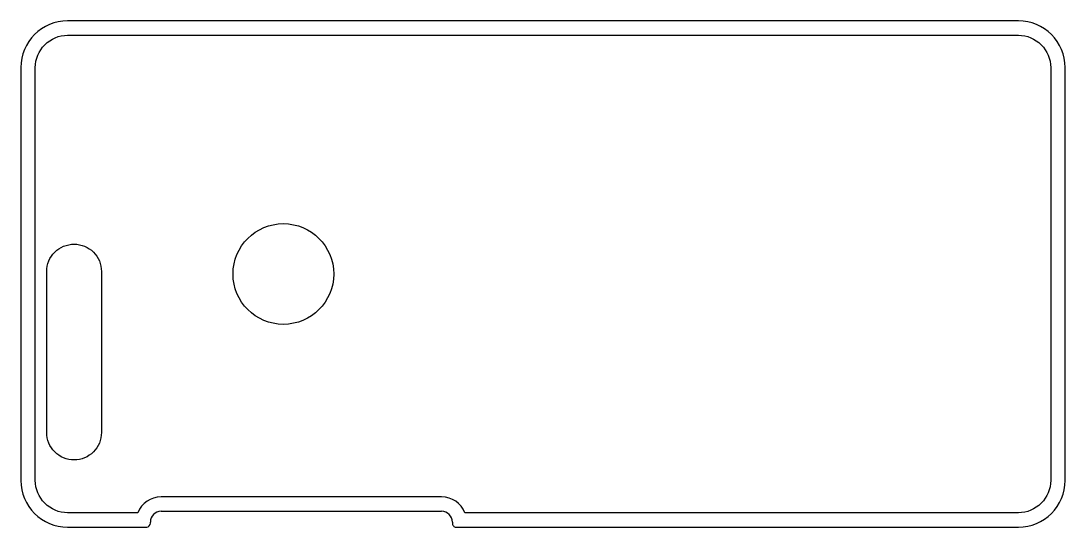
# Model space of a CAD drawing. Header units: millimetres. Extents: x -73 to 73, y -35 to 35.
import ezdxf

# ---------------------------------------------------------------- set-up
doc = ezdxf.new("R2010")
doc.units = ezdxf.units.MM
doc.layers.get('0').update_dxf_attribs({"linetype": 'CONTINUOUS'})

msp = doc.modelspace()

# ---------------------------------------------------------------- linework, layer by layer
for p, q in [((66.1, 35.2), (-66.1, 35.2)), ((-72.6, 28.7), (-72.6, -28.7)), ((72.6, -28.7), (72.6, 28.7)), ((-53.1, -33), (-14.1, -33)), ((-54.6, -34.64), (-54.6, -34.5)), ((-12.6, -34.5), (-12.6, -34.64)), ((-66.1, -35.2), (-55.1, -35.2)), ((-12.1, -35.2), (66.1, -35.2))]:
    msp.add_line(p, q)
for points in [[(-56.35, -33.2), (-66.1, -33.2, -0.414214), (-70.6, -28.7), (-70.6, 28.7, -0.414214), (-66.1, 33.2), (66.1, 33.2, -0.414214), (70.6, 28.7), (70.6, -28.7, -0.414214), (66.1, -33.2), (-10.85, -33.2, 0.306667), (-14.1, -31), (-53.1, -31, 0.306667)], [(-69, 0.36, -0.414214), (-65.21, 4.15), (-65.19, 4.15, -0.414214), (-61.4, 0.36), (-61.4, -22.06, -0.414214), (-65.19, -25.85), (-65.21, -25.85, -0.414214), (-69, -22.06)]]:
    msp.add_lwpolyline(points, format="xyb", close=True)
msp.add_circle((-36.1, 0), 7)
for centre, radius, start, end in [((-66.1, 28.7), 6.5, 90, 180), ((66.1, 28.7), 6.5, 0, 90), ((-66.1, -28.7), 6.5, 180, 270), ((66.1, -28.7), 6.5, -90, 0), ((-53.1, -34.5), 1.5, 90, 180), ((-14.1, -34.5), 1.5, 0, 90)]:
    msp.add_arc(centre, radius, start, end)
for centre, start_param, end_param in [((-55.1, -34.64), 3.141593, 4.712389), ((-12.1, -34.64), 1.570796, 3.141593)]:
    msp.add_ellipse(centre, major_axis=(0, 0.559), ratio=0.894427, start_param=start_param, end_param=end_param)

doc.saveas('drawing.dxf')
